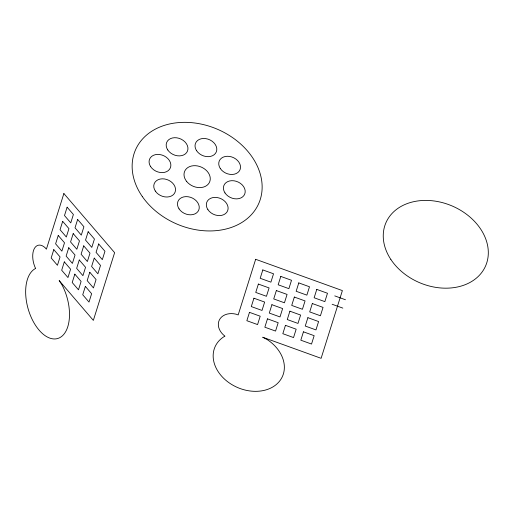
<?xml version="1.0" encoding="UTF-8"?>
<svg xmlns="http://www.w3.org/2000/svg" width="514" height="514" viewBox="0 0 514 514"><rect width="100%" height="100%" fill="white"/><g stroke="black" fill="none" stroke-linecap="round" stroke-linejoin="round"><path stroke-width="0.77" d="M334.755 295.891L345.466 299.752M332.128 304.256L342.838 308.117M63.877 193.54L46.395 249.181L45.155 247.748A16.602 9.143 74.2 0 0 34.027 249.181A16.602 9.143 74.2 0 0 35.614 268.514L35.215 268.655A36.809 20.271 74.2 0 0 30.596 315.911A36.809 20.271 74.2 0 0 62.888 335.353A36.809 20.271 74.2 0 0 61.879 284.705L59.174 280.573L93.342 320.383L114.622 252.67L63.877 193.54M53.797 249.618L51.169 257.983L57.433 265.288L60.061 256.923L53.797 249.618M58.236 235.476L55.608 243.842L61.879 251.147L64.507 242.781L58.236 235.476M62.682 221.335L60.054 229.7L66.319 237.005L68.947 228.64L62.682 221.335M67.122 207.193L64.494 215.559L70.765 222.864L73.393 214.499L67.122 207.193M64.314 261.877L61.686 270.242L67.957 277.547L70.585 269.182L64.314 261.877M68.76 247.735L66.133 256.101L72.397 263.406L75.025 255.04L68.76 247.735M73.2 233.594L70.572 241.959L76.843 249.264L79.471 240.899L73.2 233.594M77.646 219.452L75.018 227.818L81.283 235.123L83.91 226.758L77.646 219.452M74.838 274.142L72.211 282.507L78.475 289.806L81.103 281.441L74.838 274.142M79.278 260L76.65 268.366L82.921 275.665L85.549 267.299L79.278 260M83.724 245.859L81.096 254.224L87.361 261.523L89.989 253.158L83.724 245.859M88.164 231.718L85.536 240.083L91.807 247.388L94.435 239.023L88.164 231.718M85.356 286.401L82.728 294.766L88.999 302.071L91.627 293.706L85.356 286.401M89.802 272.259L87.174 280.625L93.439 287.93L96.067 279.565L89.802 272.259M94.242 258.118L91.614 266.483L97.885 273.789L100.513 265.423L94.242 258.118M98.688 243.977L96.06 252.342L102.325 259.647L104.952 251.282L98.688 243.977M255.657 259.294L238.175 314.934L236.054 314.183A16.602 12.741 23.3 0 0 219.382 319.901A16.602 12.741 23.3 0 0 224.946 336.162L224.367 336.439A36.809 28.238 23.3 0 0 225.055 379.595A36.809 28.238 23.3 0 0 277.29 383.624A36.809 28.238 23.3 0 0 267.492 339.767L262.712 337.235L321.115 358.316L342.388 290.596L255.657 259.294M249.489 312.345L246.855 320.71L257.572 324.578L260.2 316.213L249.489 312.345M253.929 298.21L251.301 306.575L262.018 310.437L264.646 302.071L253.929 298.21M258.375 284.069L255.747 292.434L266.458 296.295L269.085 287.93L258.375 284.069M262.815 269.927L260.187 278.292L270.904 282.154L273.532 273.789L262.815 269.927M267.473 318.841L264.845 327.206L275.555 331.074L278.183 322.708L267.473 318.841M271.912 304.699L269.285 313.065L280.001 316.932L282.629 308.567L271.912 304.699M276.359 290.558L273.731 298.923L284.441 302.791L287.069 294.426L276.359 290.558M280.798 276.416L278.17 284.782L288.887 288.65L291.515 280.284L280.798 276.416M285.456 325.33L282.828 333.695L293.539 337.563L296.167 329.198L285.456 325.33M289.896 311.188L287.268 319.554L297.985 323.422L300.613 315.056L289.896 311.188M294.342 297.047L291.714 305.412L302.425 309.28L305.059 300.915L294.342 297.047M298.788 282.906L296.154 291.271L306.871 295.139L309.499 286.773L298.788 282.906M303.44 331.819L300.812 340.184L311.529 344.052L314.157 335.687L303.44 331.819M307.886 317.678L305.252 326.043L315.969 329.911L318.596 321.546L307.886 317.678M312.326 303.536L309.698 311.902L320.415 315.769L323.043 307.404L312.326 303.536M316.772 289.395L314.144 297.76L324.854 301.628L327.482 293.263L316.772 289.395M142.301 196.509A67.205 51.561 23.3 0 0 254.79 210.483A67.205 51.561 23.3 0 0 194.331 122.942A67.205 51.561 23.3 0 0 142.301 196.509M186.621 181.41A13.576 10.415 23.3 0 0 209.211 182.817A13.576 10.415 23.3 0 0 195.59 165.701A13.576 10.415 23.3 0 0 186.621 181.41M196.592 150.711A11.269 8.648 23.3 0 0 215.469 153.397A11.269 8.648 23.3 0 0 205.684 138.6A11.269 8.648 23.3 0 0 196.592 150.711M220.307 168.515A11.269 8.648 23.3 0 0 239.183 171.201A11.269 8.648 23.3 0 0 229.398 156.404A11.269 8.648 23.3 0 0 220.307 168.515M224.984 192.923A11.269 8.648 23.3 0 0 243.861 195.609A11.269 8.648 23.3 0 0 234.076 180.806A11.269 8.648 23.3 0 0 224.984 192.923M207.894 209.635A11.269 8.648 23.3 0 0 226.77 212.321A11.269 8.648 23.3 0 0 216.985 197.517A11.269 8.648 23.3 0 0 207.894 209.635M179.039 208.864A11.269 8.648 23.3 0 0 197.916 211.55A11.269 8.648 23.3 0 0 188.13 196.746A11.269 8.648 23.3 0 0 179.039 208.864M155.331 191.06A11.269 8.648 23.3 0 0 174.201 193.746A11.269 8.648 23.3 0 0 164.416 178.943A11.269 8.648 23.3 0 0 155.331 191.06M150.647 166.652A11.269 8.648 23.3 0 0 169.524 169.337A11.269 8.648 23.3 0 0 159.738 154.534A11.269 8.648 23.3 0 0 150.647 166.652M167.744 149.94A11.269 8.648 23.3 0 0 186.614 152.626A11.269 8.648 23.3 0 0 176.829 137.823A11.269 8.648 23.3 0 0 167.744 149.94M390.852 259.442A54.311 41.666 23.3 0 0 481.824 272.394A54.311 41.666 23.3 0 0 434.664 201.051A54.311 41.666 23.3 0 0 390.852 259.442"/></g></svg>
